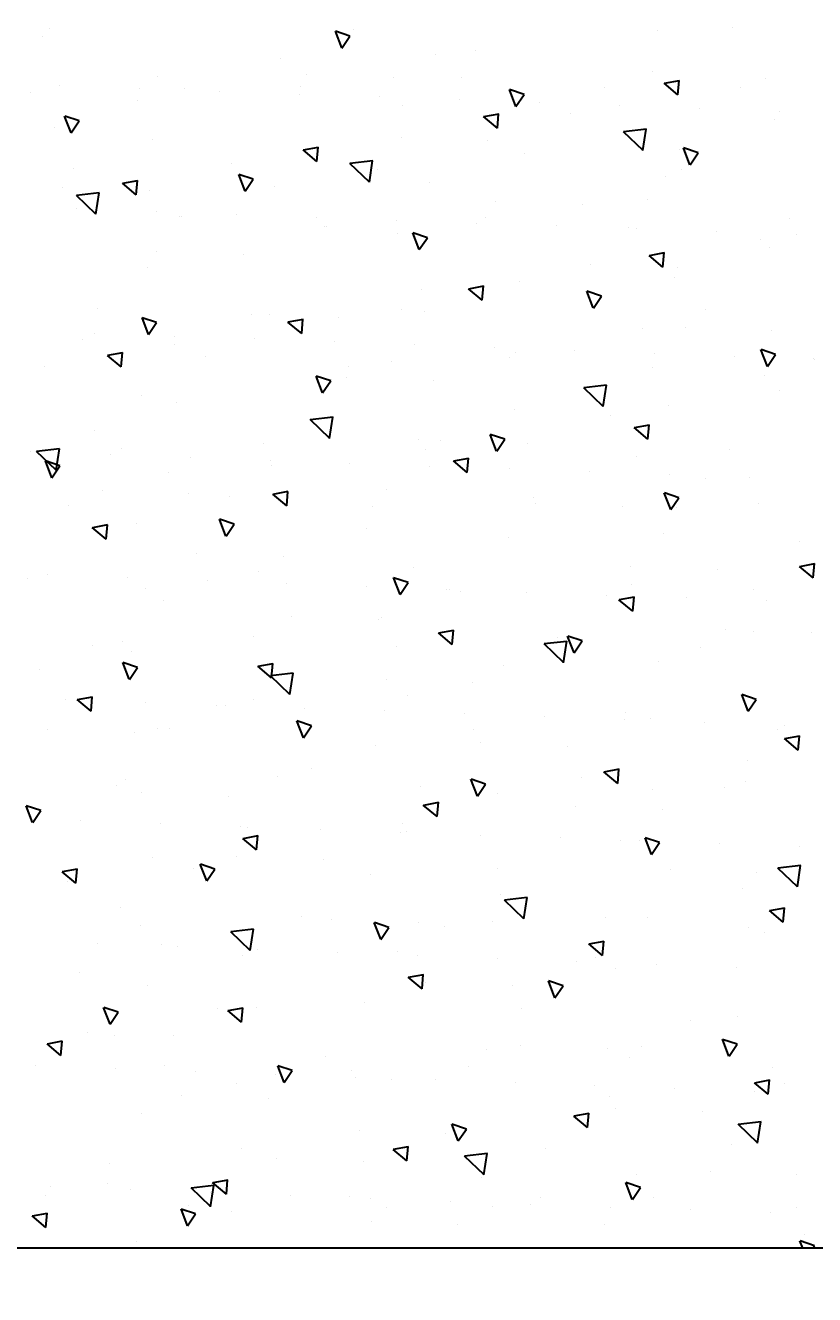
# Model space of a CAD drawing. Header units: metres. Extents: x 529524 to 529977, y 2674144 to 2674419.
# Drawn here: x 529745.204 to 529745.622, y 2674295.251 to 2674295.923 of the extents above; entities that cross this region are included whole.
import ezdxf

# ---------------------------------------------------------------- set-up
doc = ezdxf.new("R2010")
doc.units = ezdxf.units.M
doc.layers.add('IDT', color=7, linetype='Continuous')
doc.layers.add('MMS Block Numbering', color=7, linetype='Continuous')
doc.styles.add('Adani Regular', font='Adani Regular.ttf')

# ---------------------------------------------------------------- blocks, each defined once
blk = doc.blocks.new('IDT')
at = {"layer": 'IDT', "color": 8}
blk.add_line((27.26703, 17.48292), (28.76703, 17.48292), dxfattribs=at)
at = {"layer": 'IDT', "color": 8, "linetype": 'Continuous'}
for p, q in [((27.87056, 17.48292), (27.86974, 17.48169)), ((27.86974, 17.4817), (27.87741, 17.47912)), ((27.87599, 17.48292), (27.87746, 17.4791)), ((28.19391, 17.48232), (28.19391, 17.48232)), ((28.22857, 17.47933), (28.22857, 17.47933)), ((27.87492, 17.47588), (27.87492, 17.47588)), ((28.27639, 17.47199), (28.27572, 17.4644)), ((28.27639, 17.47199), (28.28369, 17.46587)), ((27.981, 17.47051), (27.981, 17.47051)), ((28.05839, 17.47054), (28.05839, 17.47054)), ((28.10429, 17.46893), (28.10429, 17.46893)), ((28.20141, 17.47112), (28.19715, 17.4648)), ((28.20146, 17.47109), (28.20487, 17.4622)), ((28.2757, 17.46455), (28.28366, 17.46602)), ((27.87914, 17.46119), (27.87914, 17.46119)), ((27.8932, 17.46424), (27.8932, 17.46424)), ((27.93548, 17.4627), (27.93548, 17.4627)), ((27.97776, 17.46115), (27.97776, 17.46115)), ((28.02003, 17.45961), (28.02003, 17.45961)), ((28.03996, 17.46082), (28.03996, 17.46082)), ((28.09626, 17.46153), (28.09626, 17.46153)), ((28.17821, 17.46358), (28.17821, 17.46358)), ((28.18932, 17.46098), (28.18757, 17.44969)), ((28.18927, 17.46096), (28.19958, 17.45107)), ((28.19715, 17.4648), (28.20483, 17.46222)), ((28.20078, 17.46045), (28.20078, 17.46045)), ((27.95492, 17.45595), (27.95492, 17.45595)), ((27.96609, 17.45711), (27.96183, 17.45079)), ((27.96614, 17.45709), (27.96955, 17.4482)), ((28.01463, 17.45586), (28.01463, 17.45586)), ((28.06231, 17.45807), (28.06231, 17.45807)), ((28.10459, 17.45652), (28.10459, 17.45652)), ((28.11573, 17.45558), (28.11573, 17.45558)), ((28.14687, 17.45498), (28.14687, 17.45498)), ((28.18086, 17.45437), (28.1802, 17.44678)), ((28.18086, 17.45437), (28.18816, 17.44825)), ((28.18914, 17.45343), (28.18914, 17.45343)), ((28.23142, 17.45189), (28.23142, 17.45189)), ((28.27655, 17.4552), (28.27655, 17.4552)), ((27.96183, 17.45079), (27.9695, 17.44822)), ((28.04589, 17.44578), (28.04589, 17.44578)), ((28.18017, 17.44693), (28.18813, 17.4484)), ((28.18752, 17.4497), (28.19958, 17.4511)), ((28.244, 17.44891), (28.244, 17.44891)), ((28.2737, 17.45034), (28.2737, 17.45034)), ((27.8791, 17.44409), (27.8791, 17.44409)), ((27.92501, 17.44247), (27.92501, 17.44247)), ((27.96394, 17.44374), (27.96394, 17.44374)), ((28.04459, 17.44415), (28.04284, 17.43285)), ((28.04454, 17.44412), (28.05485, 17.43423)), ((28.24277, 17.43831), (28.24277, 17.43831)), ((28.04278, 17.43286), (28.05484, 17.43426)), ((28.08533, 17.43675), (28.08467, 17.42916)), ((28.08533, 17.43675), (28.09263, 17.43063)), ((28.10848, 17.43713), (28.10848, 17.43713)), ((28.15438, 17.43552), (28.15438, 17.43552)), ((27.89985, 17.42731), (27.8981, 17.41601)), ((27.8998, 17.42729), (27.91011, 17.41739)), ((27.91358, 17.42798), (27.91358, 17.42798)), ((28.01207, 17.43039), (28.01207, 17.43039)), ((28.05818, 17.42621), (28.05392, 17.41989)), ((28.05823, 17.42619), (28.06165, 17.4173)), ((28.08464, 17.42931), (28.0926, 17.43078)), ((28.17289, 17.43002), (28.17289, 17.43002)), ((27.9898, 17.41913), (27.98914, 17.41154)), ((27.98981, 17.41913), (27.9971, 17.413)), ((28.05392, 17.41989), (28.0616, 17.41732)), ((28.06472, 17.42245), (28.06472, 17.42245)), ((28.11045, 17.42052), (28.11045, 17.42052)), ((27.89805, 17.41602), (27.91011, 17.41743)), ((27.98911, 17.41169), (27.99707, 17.41315)), ((28.22571, 17.41154), (28.22571, 17.41154)), ((27.92919, 17.41068), (27.92919, 17.41068)), ((27.9751, 17.40906), (27.9751, 17.40906)), ((27.89427, 17.40151), (27.89361, 17.39391)), ((27.89428, 17.4015), (27.90157, 17.39538)), ((27.90133, 17.40009), (27.90133, 17.40009)), ((27.94361, 17.39855), (27.94361, 17.39855)), ((27.97813, 17.40272), (27.97813, 17.40272)), ((28.15857, 17.40373), (28.15857, 17.40373)), ((28.20447, 17.40211), (28.20447, 17.40211)), ((27.88544, 17.39599), (27.88544, 17.39599)), ((27.89358, 17.39406), (27.90154, 17.39553)), ((27.98589, 17.39701), (27.98589, 17.39701)), ((28.02816, 17.39546), (28.02816, 17.39546)), ((28.07044, 17.39392), (28.07044, 17.39392)), ((28.09339, 17.39374), (28.09339, 17.39374)), ((28.11272, 17.39237), (28.11272, 17.39237)), ((28.15028, 17.39531), (28.14602, 17.38899)), ((28.15033, 17.39529), (28.15374, 17.38639)), ((28.17535, 17.39578), (28.17535, 17.39578)), ((27.89185, 17.38713), (27.89185, 17.38713)), ((28.05267, 17.38676), (28.05267, 17.38676)), ((28.11481, 17.38904), (28.11481, 17.38904)), ((28.14602, 17.38899), (28.15369, 17.38642)), ((28.155, 17.39083), (28.155, 17.39083)), ((28.19727, 17.38928), (28.19727, 17.38928)), ((28.21349, 17.38638), (28.21349, 17.38638)), ((28.23955, 17.38774), (28.23955, 17.38774)), ((28.28183, 17.3862), (28.28183, 17.3862)), ((27.91496, 17.3813), (27.9107, 17.37499)), ((27.91501, 17.38128), (27.91842, 17.37239)), ((27.96763, 17.38189), (27.96763, 17.38189)), ((28.04303, 17.37799), (28.04303, 17.37799)), ((28.12845, 17.38151), (28.12845, 17.38151)), ((28.26842, 17.3809), (28.26775, 17.37331)), ((28.26842, 17.3809), (28.27572, 17.37478)), ((27.9107, 17.37499), (27.91837, 17.37241)), ((27.96107, 17.37594), (27.96107, 17.37594)), ((27.97928, 17.37727), (27.97928, 17.37727)), ((28.02519, 17.37565), (28.02519, 17.37565)), ((28.26773, 17.37346), (28.27569, 17.37493)), ((28.20866, 17.37032), (28.20866, 17.37032)), ((28.24237, 17.36441), (28.23811, 17.35809)), ((28.2399, 17.37052), (28.2399, 17.37052)), ((28.24242, 17.36439), (28.24583, 17.35549)), ((28.25456, 17.3687), (28.25456, 17.3687)), ((27.91071, 17.36019), (27.91071, 17.36019)), ((27.93553, 17.36258), (27.93553, 17.36258)), ((28.17289, 17.36328), (28.17223, 17.35569)), ((28.17289, 17.36328), (28.18019, 17.35716)), ((28.23811, 17.35809), (28.24579, 17.35552)), ((28.02479, 17.35632), (28.02479, 17.35632)), ((28.10759, 17.35272), (28.10759, 17.35272)), ((28.1649, 17.35563), (28.1649, 17.35563)), ((28.1722, 17.35584), (28.18016, 17.35731)), ((28.18561, 17.35595), (28.18561, 17.35595)), ((28.00705, 17.3504), (28.00279, 17.34409)), ((28.00279, 17.34409), (28.01047, 17.34151)), ((28.0071, 17.35038), (28.01051, 17.34149)), ((28.07736, 17.34566), (28.0767, 17.33807)), ((28.07736, 17.34566), (28.08466, 17.33953)), ((28.02937, 17.34386), (28.02937, 17.34386)), ((28.07528, 17.34224), (28.07528, 17.34224)), ((28.07667, 17.33822), (28.08463, 17.33968)), ((28.22284, 17.34374), (28.22284, 17.34374)), ((27.91085, 17.33413), (27.91085, 17.33413)), ((27.95313, 17.33259), (27.95313, 17.33259)), ((27.97527, 17.33492), (27.97527, 17.33492)), ((27.99541, 17.33104), (27.99541, 17.33104)), ((28.25875, 17.33691), (28.25875, 17.33691)), ((27.98183, 17.32803), (27.98117, 17.32044)), ((27.98184, 17.32803), (27.98913, 17.32191)), ((27.98562, 17.32917), (27.98562, 17.32917)), ((28.03769, 17.3295), (28.03769, 17.3295)), ((28.07996, 17.32795), (28.07996, 17.32795)), ((28.09053, 17.32594), (28.09053, 17.32594)), ((28.12224, 17.32641), (28.12224, 17.32641)), ((28.16452, 17.32487), (28.16452, 17.32487)), ((28.1683, 17.32544), (28.16655, 17.31415)), ((28.16825, 17.32542), (28.17856, 17.31553)), ((28.17248, 17.32799), (28.17248, 17.32799)), ((27.98114, 17.32059), (27.9891, 17.32206)), ((28.09915, 17.3195), (28.09488, 17.31318)), ((28.09919, 17.31948), (28.10261, 17.31059)), ((28.2068, 17.32332), (28.2068, 17.32332)), ((28.21499, 17.32222), (28.21499, 17.32222)), ((28.24907, 17.32178), (28.24907, 17.32178)), ((27.8863, 17.31041), (27.88564, 17.30282)), ((27.88631, 17.31041), (27.8936, 17.30429)), ((27.896, 17.31578), (27.896, 17.31578)), ((27.90457, 17.31307), (27.90457, 17.31307)), ((28.06539, 17.31269), (28.06539, 17.31269)), ((28.07947, 17.31045), (28.07947, 17.31045)), ((28.09489, 17.31319), (28.10256, 17.31061)), ((28.1665, 17.31416), (28.17856, 17.31556)), ((28.2262, 17.31232), (28.2262, 17.31232)), ((27.88561, 17.30297), (27.89357, 17.30444)), ((27.95821, 17.30815), (27.95821, 17.30815)), ((27.98034, 17.30782), (27.98034, 17.30782)), ((28.02357, 17.30861), (28.02182, 17.29731)), ((28.02352, 17.30858), (28.03383, 17.29869)), ((28.04017, 17.31019), (28.04017, 17.31019)), ((28.12537, 17.30883), (28.12537, 17.30883)), ((28.14116, 17.30745), (28.14116, 17.30745)), ((28.02176, 17.29732), (28.03382, 17.29872)), ((28.23704, 17.30272), (28.23704, 17.30272)), ((27.87883, 17.29177), (27.87708, 17.28048)), ((27.87878, 17.29175), (27.88909, 17.28185)), ((27.90785, 17.29239), (27.90785, 17.29239)), ((28.03571, 17.29576), (28.03571, 17.29576)), ((27.90018, 17.28399), (27.90018, 17.28399)), ((28.10472, 17.28493), (28.10472, 17.28493)), ((28.19124, 17.2886), (28.18698, 17.28228)), ((28.19129, 17.28858), (28.1947, 17.27969)), ((28.25976, 17.28237), (28.26772, 17.28383)), ((28.26045, 17.28981), (28.25978, 17.28222)), ((28.26045, 17.28981), (28.26775, 17.28368)), ((28.26508, 17.28881), (28.26508, 17.28881)), ((27.87668, 17.28263), (27.87668, 17.28263)), ((27.87703, 17.28048), (27.88909, 17.28189)), ((27.94609, 17.28237), (27.94609, 17.28237)), ((28.0375, 17.28226), (28.0375, 17.28226)), ((28.12956, 17.27704), (28.12956, 17.27704)), ((28.18698, 17.28228), (28.19465, 17.27971)), ((28.19832, 17.28189), (28.19832, 17.28189)), ((27.87752, 17.27047), (27.87752, 17.27047)), ((27.95592, 17.2746), (27.95166, 17.26828)), ((27.95597, 17.27457), (27.95938, 17.26568)), ((28.16492, 17.27219), (28.16426, 17.26459)), ((28.16492, 17.27219), (28.17222, 17.26606)), ((28.17546, 17.27542), (28.17546, 17.27542)), ((28.21998, 17.27595), (28.21998, 17.27595)), ((27.9198, 17.26893), (27.9198, 17.26893)), ((27.95166, 17.26828), (27.95933, 17.2657)), ((27.96207, 17.26738), (27.96207, 17.26738)), ((27.9724, 17.26713), (27.9724, 17.26713)), ((28.00435, 17.26584), (28.00435, 17.26584)), ((28.04663, 17.26429), (28.04663, 17.26429)), ((28.16423, 17.26474), (28.17219, 17.26621)), ((28.0858, 17.26235), (28.0858, 17.26235)), ((28.08766, 17.25815), (28.08766, 17.25815)), ((28.08891, 17.26275), (28.08891, 17.26275)), ((28.13118, 17.2612), (28.13118, 17.2612)), ((28.16962, 17.26019), (28.16962, 17.26019)), ((28.17346, 17.25966), (28.17346, 17.25966)), ((28.21574, 17.25812), (28.21574, 17.25812)), ((28.28333, 17.2577), (28.27907, 17.25138)), ((28.28338, 17.25768), (28.2868, 17.24879)), ((27.95027, 17.25058), (27.95027, 17.25058)), ((28.06939, 17.25456), (28.06873, 17.24697)), ((28.0694, 17.25456), (28.07669, 17.24844)), ((28.25802, 17.25657), (28.25802, 17.25657)), ((28.27907, 17.25138), (28.28675, 17.24881)), ((27.99618, 17.24896), (27.99618, 17.24896)), ((28.04801, 17.24369), (28.04375, 17.23738)), ((28.04806, 17.24367), (28.05148, 17.23478)), ((28.0687, 17.24712), (28.07666, 17.24859)), ((28.17965, 17.24363), (28.17965, 17.24363)), ((27.91728, 17.239), (27.91728, 17.239)), ((27.95535, 17.24035), (27.95535, 17.24035)), ((27.97386, 17.23694), (27.9732, 17.22935)), ((27.97387, 17.23694), (27.98116, 17.23082)), ((28.0373, 17.2424), (28.0373, 17.2424)), ((28.04375, 17.23738), (28.05143, 17.2348)), ((28.0781, 17.23863), (28.0781, 17.23863)), ((28.22555, 17.24201), (28.22555, 17.24201)), ((28.23892, 17.23825), (28.23892, 17.23825)), ((27.90651, 17.23589), (27.90651, 17.23589)), ((27.97317, 17.2295), (27.98113, 17.23097)), ((27.99306, 17.23376), (27.99306, 17.23376)), ((28.15387, 17.23338), (28.15387, 17.23338)), ((28.23417, 17.23493), (28.23417, 17.23493)), ((27.90499, 17.2246), (27.90499, 17.2246)), ((28.13589, 17.22894), (28.13589, 17.22894)), ((27.87833, 17.21932), (27.87767, 17.21173)), ((27.87834, 17.21932), (27.88563, 17.2132)), ((28.00036, 17.21717), (28.00036, 17.21717)), ((28.10186, 17.21713), (28.10186, 17.21713)), ((27.87764, 17.21188), (27.8856, 17.21335)), ((28.04627, 17.21555), (28.04627, 17.21555)), ((28.14011, 17.21279), (28.13585, 17.20648)), ((28.14016, 17.21277), (28.14357, 17.20388)), ((28.22974, 17.21022), (28.22974, 17.21022)), ((27.88565, 17.20632), (27.88565, 17.20632)), ((27.88939, 17.20857), (27.88939, 17.20857)), ((27.92793, 17.20478), (27.92793, 17.20478)), ((27.9702, 17.20323), (27.9702, 17.20323)), ((28.05021, 17.2082), (28.05021, 17.2082)), ((28.13585, 17.20648), (28.14352, 17.2039)), ((28.21103, 17.20782), (28.21103, 17.20782)), ((28.21711, 17.20815), (28.21711, 17.20815)), ((28.27564, 17.2086), (28.27564, 17.2086)), ((27.90479, 17.19879), (27.90053, 17.19247)), ((27.90484, 17.19877), (27.90825, 17.18987)), ((27.9566, 17.20248), (27.9566, 17.20248)), ((27.96954, 17.19933), (27.96954, 17.19933)), ((28.01248, 17.20169), (28.01248, 17.20169)), ((28.05476, 17.20014), (28.05476, 17.20014)), ((28.09704, 17.1986), (28.09704, 17.1986)), ((28.13931, 17.19706), (28.13931, 17.19706)), ((28.25248, 17.19871), (28.25181, 17.19112)), ((28.25248, 17.19871), (28.25978, 17.19259)), ((27.90053, 17.19247), (27.9082, 17.1899)), ((28.0848, 17.19035), (28.0848, 17.19035)), ((28.14728, 17.18991), (28.14553, 17.17861)), ((28.14723, 17.18988), (28.15754, 17.17999)), ((28.16675, 17.1924), (28.16675, 17.1924)), ((28.18159, 17.19551), (28.18159, 17.19551)), ((28.18598, 17.19553), (28.18598, 17.19553)), ((28.22387, 17.19397), (28.22387, 17.19397)), ((28.25179, 17.19127), (28.25975, 17.19274)), ((28.26615, 17.19242), (28.26615, 17.19242)), ((28.05045, 17.18376), (28.05045, 17.18376)), ((28.09636, 17.18214), (28.09636, 17.18214)), ((28.14548, 17.17862), (28.15754, 17.18002)), ((28.15695, 17.18109), (28.15629, 17.1735)), ((28.15695, 17.18109), (28.16425, 17.17497)), ((28.2322, 17.18189), (28.22794, 17.17558)), ((28.23225, 17.18187), (28.23566, 17.17298)), ((28.27983, 17.17681), (28.27983, 17.17681)), ((27.95248, 17.17255), (27.95248, 17.17255)), ((28.00255, 17.17307), (28.0008, 17.16177)), ((28.0025, 17.17304), (28.01281, 17.16315)), ((28.03444, 17.1746), (28.03444, 17.1746)), ((28.15626, 17.17365), (28.16422, 17.17512)), ((28.22794, 17.17558), (28.23562, 17.173)), ((27.92999, 17.16494), (27.92999, 17.16494)), ((27.99688, 17.16789), (27.99262, 17.16157)), ((27.99693, 17.16787), (28.00034, 17.15897)), ((28.00074, 17.16178), (28.0128, 17.16318)), ((28.00669, 17.16907), (28.00669, 17.16907)), ((28.06142, 17.16347), (28.06076, 17.15588)), ((28.06143, 17.16347), (28.06872, 17.15735)), ((28.09081, 17.16456), (28.09081, 17.16456)), ((28.23131, 17.16713), (28.23131, 17.16713)), ((28.25163, 17.16419), (28.25163, 17.16419)), ((27.87117, 17.1573), (27.87117, 17.1573)), ((27.90212, 17.1568), (27.90212, 17.1568)), ((27.99262, 17.16157), (28.00029, 17.159)), ((28.00577, 17.15969), (28.00577, 17.15969)), ((28.06073, 17.15603), (28.06869, 17.1575)), ((28.16659, 17.15932), (28.16659, 17.15932)), ((28.23607, 17.16212), (28.23607, 17.16212)), ((27.91707, 17.15568), (27.91707, 17.15568)), ((28.09899, 17.14933), (28.09899, 17.14933)), ((28.10054, 17.15035), (28.10054, 17.15035)), ((27.96589, 17.14585), (27.96523, 17.13826)), ((27.9659, 17.14585), (27.97319, 17.13973)), ((28.14645, 17.14873), (28.14645, 17.14873)), ((27.89517, 17.14036), (27.89517, 17.14036)), ((27.93745, 17.13881), (27.93745, 17.13881)), ((27.9652, 17.13841), (27.97316, 17.13988)), ((27.97973, 17.13727), (27.97973, 17.13727)), ((28.08897, 17.13699), (28.08471, 17.13067)), ((28.08902, 17.13696), (28.09244, 17.12807)), ((28.21425, 17.14035), (28.21425, 17.14035)), ((27.90211, 17.13451), (27.90211, 17.13451)), ((27.96668, 17.13154), (27.96668, 17.13154)), ((28.022, 17.13573), (28.022, 17.13573)), ((28.05678, 17.13566), (28.05678, 17.13566)), ((28.06293, 17.13413), (28.06293, 17.13413)), ((28.06428, 17.13418), (28.06428, 17.13418)), ((28.08471, 17.13067), (28.09239, 17.12809)), ((28.10656, 17.13264), (28.10656, 17.13264)), ((28.14884, 17.13109), (28.14884, 17.13109)), ((28.19111, 17.12955), (28.19111, 17.12955)), ((28.22375, 17.13376), (28.22375, 17.13376)), ((27.87037, 17.12823), (27.8697, 17.12064)), ((27.87037, 17.12823), (27.87767, 17.12211)), ((27.92126, 17.12389), (27.92126, 17.12389)), ((28.08193, 17.12256), (28.08193, 17.12256)), ((28.16389, 17.1246), (28.16389, 17.1246)), ((28.23339, 17.128), (28.23339, 17.128)), ((28.27567, 17.12646), (28.27567, 17.12646)), ((28.28616, 17.12871), (28.28616, 17.12871)), ((27.86967, 17.12079), (27.87763, 17.12226)), ((27.96716, 17.12227), (27.96716, 17.12227)), ((28.15063, 17.11694), (28.15063, 17.11694)), ((27.8775, 17.1092), (27.8775, 17.1092)), ((28.19654, 17.11532), (28.19654, 17.11532)), ((27.94962, 17.10476), (27.94962, 17.10476)), ((28.03157, 17.10681), (28.03157, 17.10681)), ((28.10687, 17.10225), (28.10687, 17.10225)), ((28.18107, 17.10609), (28.17681, 17.09977)), ((28.18112, 17.10606), (28.18453, 17.09717)), ((28.24451, 17.10762), (28.24385, 17.10003)), ((28.24451, 17.10762), (28.25181, 17.1015)), ((28.17681, 17.09977), (28.18448, 17.09719)), ((28.22844, 17.09934), (28.22844, 17.09934)), ((28.24382, 17.10018), (28.25178, 17.10165)), ((27.89926, 17.08901), (27.89926, 17.08901)), ((27.94575, 17.09208), (27.94149, 17.08576)), ((27.94271, 17.09087), (27.94271, 17.09087)), ((27.9458, 17.09206), (27.94921, 17.08317)), ((27.97135, 17.09048), (27.97135, 17.09048)), ((28.01725, 17.08886), (28.01725, 17.08886)), ((28.10352, 17.0905), (28.10352, 17.0905)), ((28.14898, 17.09), (28.14832, 17.08241)), ((28.14898, 17.09), (28.15628, 17.08388)), ((28.26434, 17.09012), (28.26434, 17.09012)), ((27.94149, 17.08576), (27.94916, 17.08319)), ((28.01848, 17.08563), (28.01848, 17.08563)), ((28.14829, 17.08256), (28.15625, 17.08403)), ((28.1793, 17.08525), (28.1793, 17.08525)), ((28.20072, 17.08353), (28.20072, 17.08353)), ((27.92759, 17.07579), (27.92759, 17.07579)), ((28.09613, 17.08154), (28.09613, 17.08154)), ((28.24663, 17.08191), (28.24663, 17.08191)), ((27.90411, 17.07515), (27.90411, 17.07515)), ((27.94639, 17.07361), (27.94639, 17.07361)), ((27.98867, 17.07206), (27.98867, 17.07206)), ((28.03095, 17.07052), (28.03095, 17.07052)), ((28.05345, 17.07238), (28.05279, 17.06479)), ((28.05346, 17.07238), (28.06075, 17.06626)), ((28.07322, 17.06898), (28.07322, 17.06898)), ((28.15697, 17.06884), (28.15697, 17.06884)), ((28.21139, 17.07256), (28.21139, 17.07256)), ((28.27316, 17.07518), (28.2689, 17.06887)), ((28.2689, 17.06887), (28.27658, 17.06629)), ((28.27099, 17.0712), (28.26924, 17.05991)), ((28.27094, 17.07118), (28.28125, 17.06129)), ((28.27321, 17.07516), (28.27663, 17.06627)), ((27.96381, 17.06374), (27.96381, 17.06374)), ((28.05276, 17.06494), (28.06072, 17.06641)), ((28.1155, 17.06743), (28.1155, 17.06743)), ((28.15778, 17.06589), (28.15778, 17.06589)), ((28.20006, 17.06434), (28.20006, 17.06434)), ((28.24233, 17.0628), (28.24233, 17.0628)), ((27.91482, 17.06044), (27.91482, 17.06044)), ((28.02144, 17.05707), (28.02144, 17.05707)), ((28.03784, 17.06118), (28.03358, 17.05486)), ((28.03789, 17.06116), (28.0413, 17.05226)), ((28.06734, 17.05545), (28.06734, 17.05545)), ((28.07564, 17.06007), (28.07564, 17.06007)), ((28.16102, 17.05681), (28.16102, 17.05681)), ((28.23646, 17.05969), (28.23646, 17.05969)), ((28.26919, 17.05992), (28.28125, 17.06132)), ((28.28461, 17.06125), (28.28461, 17.06125)), ((27.95723, 17.04732), (27.96519, 17.04879)), ((27.95792, 17.05476), (27.95726, 17.04717)), ((27.95793, 17.05476), (27.96522, 17.04863)), ((28.03358, 17.05486), (28.04126, 17.05229)), ((28.07907, 17.05476), (28.07907, 17.05476)), ((28.12626, 17.05437), (28.12451, 17.04307)), ((28.12621, 17.05434), (28.13652, 17.04445)), ((28.25081, 17.05012), (28.25081, 17.05012)), ((27.97768, 17.04238), (27.97768, 17.04238)), ((28.12445, 17.04308), (28.13652, 17.04448)), ((27.94675, 17.03696), (27.94675, 17.03696)), ((27.98153, 17.03753), (27.97977, 17.02623)), ((27.98148, 17.0375), (27.99178, 17.02761)), ((28.02871, 17.03901), (28.02871, 17.03901)), ((28.20706, 17.03543), (28.20706, 17.03543)), ((27.88806, 17.02899), (27.88806, 17.02899)), ((28.12994, 17.03028), (28.12568, 17.02396)), ((28.12999, 17.03026), (28.1334, 17.02136)), ((28.22558, 17.03154), (28.22558, 17.03154)), ((27.97972, 17.02624), (27.99178, 17.02765)), ((28.07153, 17.02366), (28.07153, 17.02366)), ((28.11743, 17.02204), (28.11743, 17.02204)), ((28.12568, 17.02396), (28.13335, 17.02139)), ((27.89462, 17.01627), (27.89035, 17.00996)), ((27.89466, 17.01625), (27.89808, 17.00736)), ((27.89639, 17.02121), (27.89639, 17.02121)), ((27.95542, 17.01681), (27.95542, 17.01681)), ((28.11624, 17.01643), (28.11624, 17.01643)), ((28.23654, 17.01653), (28.23588, 17.00894)), ((28.23654, 17.01653), (28.24384, 17.01041)), ((28.27706, 17.01606), (28.27706, 17.01606)), ((27.86997, 17.01255), (27.86997, 17.01255)), ((27.87038, 17.01194), (27.87038, 17.01194)), ((27.89035, 17.00996), (27.89803, 17.00738)), ((27.91224, 17.011), (27.91224, 17.011)), ((27.95452, 17.00946), (27.95452, 17.00946)), ((28.02777, 17.00897), (28.02777, 17.00897)), ((28.0312, 17.01156), (28.0312, 17.01156)), ((28.09326, 17.01374), (28.09326, 17.01374)), ((28.19201, 17.01119), (28.19201, 17.01119)), ((28.23585, 17.00909), (28.24381, 17.01056)), ((27.9968, 17.00792), (27.9968, 17.00792)), ((28.03908, 17.00637), (28.03908, 17.00637)), ((28.08135, 17.00483), (28.08135, 17.00483)), ((28.12363, 17.00328), (28.12363, 17.00328)), ((28.16591, 17.00174), (28.16591, 17.00174)), ((28.20852, 17.00476), (28.20852, 17.00476)), ((28.25715, 17.00202), (28.25715, 17.00202)), ((27.89225, 16.9972), (27.89225, 16.9972)), ((27.93815, 16.99558), (27.93815, 16.99558)), ((27.96095, 16.99595), (27.96095, 16.99595)), ((28.14101, 16.99891), (28.14035, 16.99132)), ((28.14101, 16.99891), (28.14831, 16.99279)), ((28.20819, 17.00019), (28.20819, 17.00019)), ((28.22203, 16.99938), (28.21777, 16.99306)), ((28.22208, 16.99936), (28.22549, 16.99046)), ((28.25046, 16.99865), (28.25046, 16.99865)), ((28.12162, 16.99025), (28.12162, 16.99025)), ((28.14032, 16.99147), (28.14828, 16.99294)), ((28.15816, 16.98901), (28.15816, 16.98901)), ((28.16752, 16.98863), (28.16752, 16.98863)), ((28.21777, 16.99306), (28.22544, 16.99049)), ((27.92753, 16.98638), (27.92753, 16.98638)), ((27.98671, 16.98537), (27.98245, 16.97905)), ((27.98676, 16.98535), (27.99017, 16.97646)), ((28.04548, 16.98129), (28.04482, 16.9737)), ((28.04549, 16.98129), (28.05278, 16.97516)), ((28.0762, 16.98697), (28.0762, 16.98697)), ((28.08835, 16.986), (28.08835, 16.986)), ((28.24917, 16.98563), (28.24917, 16.98563)), ((27.98245, 16.97906), (27.99012, 16.97648)), ((28.04479, 16.97385), (28.05275, 16.97532)), ((28.07786, 16.97556), (28.07786, 16.97556)), ((27.94389, 16.96917), (27.94389, 16.96917)), ((28.02584, 16.97122), (28.02584, 16.97122)), ((27.94234, 16.96379), (27.94234, 16.96379)), ((27.94995, 16.96367), (27.94929, 16.95607)), ((27.94996, 16.96366), (27.95725, 16.95754)), ((27.98824, 16.96217), (27.98824, 16.96217)), ((28.22272, 16.96375), (28.22272, 16.96375)), ((27.94926, 16.95623), (27.95722, 16.95769)), ((28.0788, 16.95447), (28.07454, 16.94815)), ((28.07885, 16.95445), (28.08227, 16.94556)), ((28.17171, 16.95684), (28.17171, 16.95684)), ((28.21761, 16.95522), (28.21761, 16.95522)), ((27.89353, 16.95342), (27.89353, 16.95342)), ((27.89858, 16.9491), (27.89858, 16.9491)), ((28.07454, 16.94815), (28.08222, 16.94558)), ((27.87949, 16.94659), (27.87949, 16.94659)), ((27.92176, 16.94504), (27.92176, 16.94504)), ((27.96404, 16.9435), (27.96404, 16.9435)), ((27.96813, 16.94274), (27.96813, 16.94274)), ((28.00632, 16.94195), (28.00632, 16.94195)), ((28.0904, 16.94595), (28.0904, 16.94595)), ((28.12795, 16.94215), (28.12795, 16.94215)), ((28.12895, 16.94237), (28.12895, 16.94237)), ((27.88309, 16.93787), (27.88309, 16.93787)), ((28.04391, 16.9375), (28.04391, 16.9375)), ((28.0486, 16.94041), (28.0486, 16.94041)), ((28.09088, 16.93886), (28.09088, 16.93886)), ((28.13315, 16.93732), (28.13315, 16.93732)), ((28.17543, 16.93578), (28.17543, 16.93578)), ((28.20473, 16.93713), (28.20473, 16.93713)), ((28.20566, 16.93697), (28.20566, 16.93697)), ((28.24997, 16.93566), (28.24822, 16.92437)), ((28.24992, 16.93564), (28.26023, 16.92575)), ((27.95808, 16.92815), (27.95808, 16.92815)), ((27.99243, 16.93038), (27.99243, 16.93038)), ((28.03833, 16.92876), (28.03833, 16.92876)), ((28.21771, 16.93423), (28.21771, 16.93423)), ((28.25999, 16.93269), (28.25999, 16.93269)), ((28.1553, 16.92122), (28.1553, 16.92122)), ((28.1709, 16.92357), (28.16664, 16.91725)), ((28.17095, 16.92355), (28.17436, 16.91466)), ((28.2218, 16.92343), (28.2218, 16.92343)), ((28.22857, 16.92544), (28.22791, 16.91785)), ((28.22857, 16.92544), (28.23587, 16.91932)), ((28.24817, 16.92438), (28.26023, 16.92578)), ((28.26771, 16.92181), (28.26771, 16.92181)), ((27.94867, 16.91569), (27.94867, 16.91569)), ((28.07334, 16.91917), (28.07334, 16.91917)), ((28.10524, 16.91883), (28.10349, 16.90753)), ((28.10519, 16.9188), (28.1155, 16.90891)), ((28.16664, 16.91725), (28.17431, 16.91468)), ((28.22788, 16.918), (28.23584, 16.91947)), ((27.93558, 16.90957), (27.93132, 16.90325)), ((27.93563, 16.90954), (27.93904, 16.90065)), ((27.94025, 16.91231), (27.94025, 16.91231)), ((28.10107, 16.91194), (28.10107, 16.91194)), ((28.10343, 16.90754), (28.11549, 16.90894)), ((28.13304, 16.90782), (28.13238, 16.90023)), ((28.13305, 16.90782), (28.14034, 16.90169)), ((28.17804, 16.90874), (28.17804, 16.90874)), ((28.26189, 16.91156), (28.26189, 16.91156)), ((27.93132, 16.90325), (27.93899, 16.90067)), ((27.94102, 16.90137), (27.94102, 16.90137)), ((27.9605, 16.90199), (27.95875, 16.89069)), ((27.96045, 16.90197), (27.97076, 16.89207)), ((28.02298, 16.90342), (28.02298, 16.90342)), ((28.13235, 16.90038), (28.14031, 16.90184)), ((28.04252, 16.89697), (28.04252, 16.89697)), ((28.08842, 16.89535), (28.08842, 16.89535)), ((28.21985, 16.89595), (28.21985, 16.89595)), ((27.9587, 16.8907), (27.97076, 16.89211)), ((28.03751, 16.89019), (28.03685, 16.8826)), ((28.03752, 16.89019), (28.04481, 16.88407)), ((28.26299, 16.89267), (28.25873, 16.88635)), ((28.26304, 16.89265), (28.26645, 16.88375)), ((28.27189, 16.89002), (28.27189, 16.89002)), ((27.88843, 16.88138), (27.88843, 16.88138)), ((27.89066, 16.88562), (27.89066, 16.88562)), ((27.99876, 16.88228), (27.99876, 16.88228)), ((28.03682, 16.88275), (28.04478, 16.88422)), ((28.25873, 16.88635), (28.26641, 16.88378)), ((27.93071, 16.87984), (27.93071, 16.87984)), ((27.97298, 16.87829), (27.97298, 16.87829)), ((28.01526, 16.87675), (28.01526, 16.87675)), ((28.02767, 16.87866), (28.02341, 16.87235)), ((28.02772, 16.87864), (28.03113, 16.86975)), ((28.05754, 16.8752), (28.05754, 16.8752)), ((28.08754, 16.87815), (28.08754, 16.87815)), ((28.22813, 16.87533), (28.22813, 16.87533)), ((27.90914, 16.86889), (27.90914, 16.86889)), ((27.94199, 16.87257), (27.94132, 16.86498)), ((27.94199, 16.87257), (27.94929, 16.86645)), ((27.98085, 16.86868), (27.98085, 16.86868)), ((28.02341, 16.87235), (28.03108, 16.86977)), ((28.09982, 16.87366), (28.09982, 16.87366)), ((28.14166, 16.8683), (28.14166, 16.8683)), ((28.14209, 16.87211), (28.14209, 16.87211)), ((28.18437, 16.87057), (28.18437, 16.87057)), ((28.20279, 16.86917), (28.20279, 16.86917)), ((28.22665, 16.86903), (28.22665, 16.86903)), ((28.26893, 16.86748), (28.26893, 16.86748)), ((28.28475, 16.87122), (28.28475, 16.87122)), ((27.8958, 16.86381), (27.8958, 16.86381)), ((27.94129, 16.86513), (27.94925, 16.8666)), ((27.95522, 16.86036), (27.95522, 16.86036)), ((28.05662, 16.86343), (28.05662, 16.86343)), ((28.09261, 16.86356), (28.09261, 16.86356)), ((28.13851, 16.86194), (28.13851, 16.86194)), ((28.21744, 16.86306), (28.21744, 16.86306)), ((28.04885, 16.84887), (28.04885, 16.84887)), ((28.07048, 16.85138), (28.07048, 16.85138)), ((28.11976, 16.84776), (28.1155, 16.84145)), ((28.11981, 16.84774), (28.12323, 16.83885)), ((28.15243, 16.85342), (28.15243, 16.85342)), ((28.1155, 16.84145), (28.12318, 16.83887)), ((28.27822, 16.84192), (28.27822, 16.84192)), ((27.91332, 16.8371), (27.91332, 16.8371)), ((27.95296, 16.83825), (27.95296, 16.83825)), ((28.11378, 16.83787), (28.11378, 16.83787)), ((28.2746, 16.8375), (28.2746, 16.8375))]:
    blk.add_line(p, q, dxfattribs=at)

msp = doc.modelspace()

# ---------------------------------------------------------------- block references
at = {"layer": 'IDT', "color": 8, "rotation": 180}
msp.add_blockref('IDT', (529773.49128, 2674312.75885), dxfattribs=at)

# ---------------------------------------------------------------- texts
at = {"layer": 'MMS Block Numbering', "insert": (529750.72734, 2674294.30043), "char_height": 7.5, "attachment_point": 5, "style": 'Adani Regular'}
msp.add_mtext_dynamic_manual_height_columns('A16d-\\PBL-14', width=41.5353798, gutter_width=1, heights=[0], dxfattribs=at)

doc.saveas('drawing.dxf')
